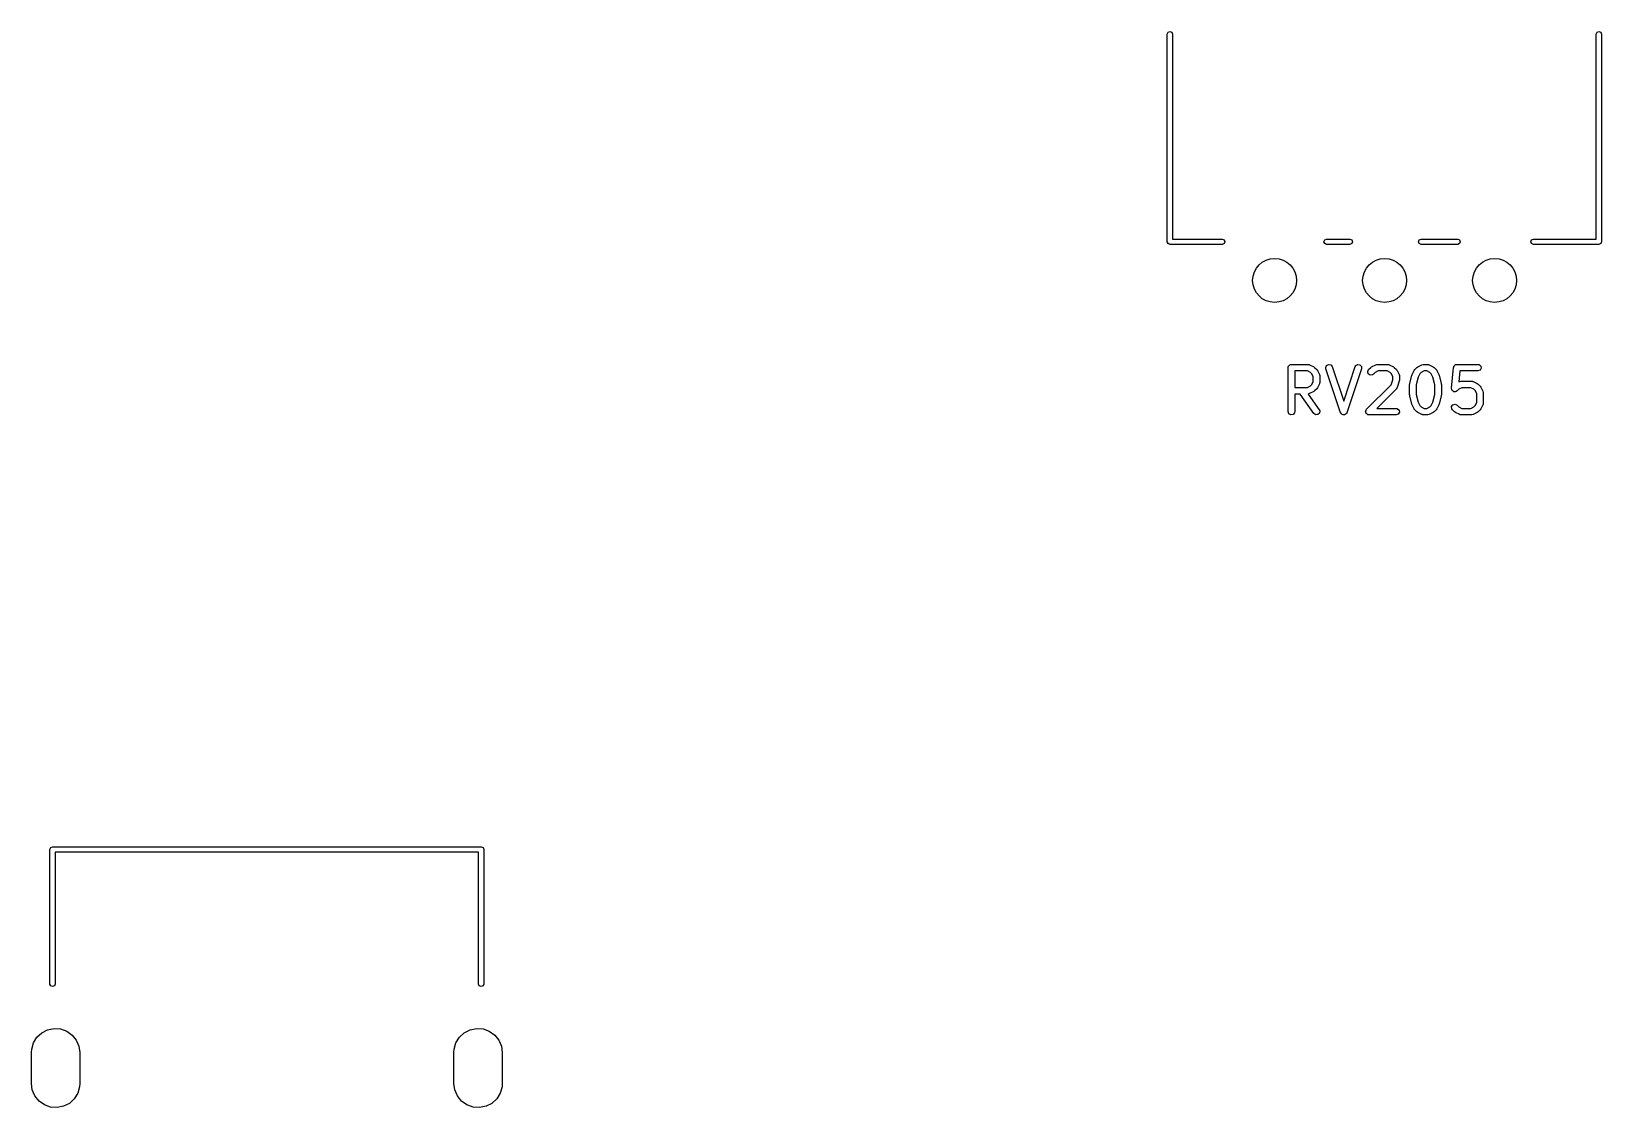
# Model space of a CAD drawing. Extents: x 126 to 289, y -245 to -37.
# Drawn here: x 125.97 to 161.65, y -214.64 to -190.18 of the extents above; entities that cross this region are included whole.
import ezdxf

# ---------------------------------------------------------------- set-up
doc = ezdxf.new("R2010")
doc.units = 0
doc.layers.add('BLACK', color=7, linetype='CONTINUOUS')

msp = doc.modelspace()

# ---------------------------------------------------------------- linework, layer by layer
at = {"layer": 'BLACK', "linetype": 'CONTINUOUS'}
for p, q in [((151.778, -190.244), (151.796, -190.202)), ((151.778, -194.964), (151.778, -190.244)), ((151.796, -190.202), (151.838, -190.184)), ((151.838, -190.184), (151.88, -190.202)), ((151.88, -190.202), (151.898, -190.244)), ((151.898, -190.244), (151.898, -194.904)), ((161.528, -190.244), (161.546, -190.202)), ((161.528, -194.904), (161.528, -190.244)), ((161.546, -190.202), (161.588, -190.184)), ((161.588, -190.184), (161.63, -190.202)), ((161.63, -190.202), (161.648, -190.244)), ((161.648, -190.244), (161.648, -194.964)), ((151.796, -195.006), (151.778, -194.964)), ((151.838, -195.024), (151.796, -195.006)), ((151.843, -195.022), (151.838, -195.024)), ((151.848, -195.024), (151.843, -195.022)), ((153.028, -195.024), (151.848, -195.024)), ((151.898, -194.904), (153.028, -194.904)), ((153.028, -194.904), (153.07, -194.922)), ((153.07, -195.006), (153.028, -195.024)), ((153.07, -194.922), (153.088, -194.964)), ((153.088, -194.964), (153.07, -195.006)), ((155.338, -194.964), (155.356, -194.922)), ((155.356, -195.006), (155.338, -194.964)), ((155.356, -194.922), (155.398, -194.904)), ((155.398, -195.024), (155.356, -195.006)), ((155.398, -194.904), (155.928, -194.904)), ((155.928, -195.024), (155.398, -195.024)), ((155.928, -194.904), (155.97, -194.922)), ((155.97, -195.006), (155.928, -195.024)), ((155.97, -194.922), (155.988, -194.964)), ((155.988, -194.964), (155.97, -195.006)), ((157.488, -194.964), (157.506, -194.922)), ((157.506, -195.006), (157.488, -194.964)), ((157.506, -194.922), (157.548, -194.904)), ((157.548, -195.024), (157.506, -195.006)), ((157.548, -194.904), (158.378, -194.904)), ((158.378, -195.024), (157.548, -195.024)), ((158.378, -194.904), (158.42, -194.922)), ((158.42, -195.006), (158.378, -195.024)), ((158.42, -194.922), (158.438, -194.964)), ((158.438, -194.964), (158.42, -195.006)), ((160.038, -194.964), (160.056, -194.922)), ((160.056, -195.006), (160.038, -194.964)), ((160.056, -194.922), (160.098, -194.904)), ((160.098, -195.024), (160.056, -195.006)), ((160.098, -194.904), (161.528, -194.904)), ((161.588, -195.024), (160.098, -195.024)), ((161.63, -195.006), (161.588, -195.024)), ((161.648, -194.964), (161.63, -195.006)), ((154.524, -197.826), (154.526, -197.817)), ((154.524, -198.826), (154.524, -197.826)), ((154.525, -197.813), (154.527, -197.81)), ((154.526, -197.817), (154.525, -197.813)), ((154.527, -197.81), (154.528, -197.801)), ((154.528, -197.801), (154.541, -197.786)), ((154.541, -197.786), (154.551, -197.769)), ((154.551, -197.769), (154.557, -197.767)), ((154.557, -197.767), (154.561, -197.761)), ((154.561, -197.761), (154.581, -197.758)), ((154.581, -197.758), (154.599, -197.751)), ((154.599, -197.751), (154.98, -197.751)), ((154.674, -197.901), (154.674, -198.275)), ((154.962, -197.901), (154.674, -197.901)), ((155.031, -197.936), (154.962, -197.901)), ((154.98, -197.751), (155.006, -197.756)), ((155.006, -197.756), (155.009, -197.759)), ((155.009, -197.759), (155.013, -197.759)), ((155.013, -197.759), (155.109, -197.807)), ((155.061, -197.966), (155.031, -197.936)), ((155.095, -198.035), (155.061, -197.966)), ((155.109, -197.807), (155.127, -197.82)), ((155.127, -197.82), (155.128, -197.821)), ((155.128, -197.821), (155.176, -197.869)), ((155.176, -197.869), (155.189, -197.887)), ((155.189, -197.887), (155.19, -197.888)), ((155.19, -197.888), (155.237, -197.983)), ((155.237, -197.983), (155.245, -198.008)), ((155.245, -198.008), (155.244, -198.013)), ((155.244, -198.013), (155.245, -198.017)), ((155.245, -198.017), (155.245, -198.16)), ((155.381, -197.824), (155.4, -197.777)), ((155.385, -197.85), (155.381, -197.824)), ((155.718, -198.85), (155.385, -197.85)), ((155.4, -197.777), (155.445, -197.752)), ((155.445, -197.752), (155.495, -197.762)), ((155.495, -197.762), (155.527, -197.803)), ((155.527, -197.803), (155.789, -198.589)), ((155.789, -198.589), (156.052, -197.803)), ((156.194, -197.85), (155.861, -198.85)), ((156.052, -197.803), (156.064, -197.78)), ((156.064, -197.78), (156.108, -197.753)), ((156.108, -197.753), (156.158, -197.76)), ((156.158, -197.76), (156.193, -197.799)), ((156.193, -197.799), (156.194, -197.85)), ((156.334, -197.915), (156.355, -197.869)), ((156.347, -197.965), (156.334, -197.915)), ((156.389, -197.994), (156.347, -197.965)), ((156.355, -197.869), (156.403, -197.821)), ((156.44, -197.99), (156.389, -197.994)), ((156.403, -197.821), (156.421, -197.808)), ((156.421, -197.808), (156.423, -197.807)), ((156.423, -197.807), (156.518, -197.759)), ((156.462, -197.975), (156.44, -197.99)), ((156.501, -197.936), (156.462, -197.975)), ((156.569, -197.901), (156.501, -197.936)), ((156.518, -197.759), (156.543, -197.752)), ((156.543, -197.752), (156.547, -197.753)), ((156.547, -197.753), (156.551, -197.751)), ((156.551, -197.751), (156.789, -197.751)), ((156.772, -197.901), (156.569, -197.901)), ((156.84, -197.936), (156.772, -197.901)), ((156.789, -197.751), (156.815, -197.756)), ((156.815, -197.756), (156.819, -197.759)), ((156.819, -197.759), (156.823, -197.759)), ((156.823, -197.759), (156.918, -197.807)), ((156.871, -197.966), (156.84, -197.936)), ((156.905, -198.035), (156.871, -197.966)), ((156.918, -197.807), (156.936, -197.82)), ((156.936, -197.82), (156.938, -197.821)), ((156.938, -197.821), (156.985, -197.869)), ((156.985, -197.869), (156.998, -197.887)), ((156.998, -197.887), (156.999, -197.888)), ((156.999, -197.888), (157.047, -197.983)), ((157.047, -197.983), (157.054, -198.008)), ((157.054, -198.008), (157.053, -198.013)), ((157.053, -198.013), (157.055, -198.017)), ((157.055, -198.017), (157.055, -198.112)), ((157.288, -198.189), (157.336, -197.999)), ((157.336, -197.999), (157.341, -197.987)), ((157.341, -197.983), (157.389, -197.888)), ((157.341, -197.987), (157.341, -197.983)), ((157.389, -197.888), (157.402, -197.87)), ((157.402, -197.87), (157.403, -197.869)), ((157.403, -197.869), (157.451, -197.821)), ((157.451, -197.821), (157.469, -197.808)), ((157.469, -197.808), (157.47, -197.807)), ((157.47, -197.807), (157.565, -197.759)), ((157.518, -197.966), (157.479, -198.043)), ((157.548, -197.936), (157.518, -197.966)), ((157.617, -197.901), (157.548, -197.936)), ((157.565, -197.759), (157.59, -197.752)), ((157.59, -197.752), (157.595, -197.753)), ((157.595, -197.753), (157.599, -197.751)), ((157.599, -197.751), (157.694, -197.751)), ((157.676, -197.901), (157.617, -197.901)), ((157.745, -197.936), (157.676, -197.901)), ((157.694, -197.751), (157.72, -197.756)), ((157.72, -197.756), (157.723, -197.759)), ((157.723, -197.759), (157.728, -197.759)), ((157.728, -197.759), (157.823, -197.807)), ((157.775, -197.966), (157.745, -197.936)), ((157.814, -198.043), (157.775, -197.966)), ((157.823, -197.807), (157.841, -197.82)), ((157.841, -197.82), (157.842, -197.821)), ((157.842, -197.821), (157.89, -197.869)), ((157.89, -197.869), (157.903, -197.887)), ((157.903, -197.887), (157.904, -197.888)), ((157.904, -197.888), (157.952, -197.983)), ((157.952, -197.983), (157.955, -197.996)), ((157.955, -197.996), (157.957, -197.999)), ((157.957, -197.999), (158.005, -198.189)), ((158.239, -198.295), (158.286, -197.819)), ((158.286, -197.819), (158.287, -197.815)), ((158.287, -197.813), (158.289, -197.811)), ((158.287, -197.815), (158.287, -197.813)), ((158.289, -197.811), (158.293, -197.794)), ((158.293, -197.794), (158.305, -197.783)), ((158.305, -197.783), (158.313, -197.769)), ((158.313, -197.769), (158.322, -197.765)), ((158.322, -197.765), (158.33, -197.758)), ((158.33, -197.758), (158.346, -197.757)), ((158.346, -197.757), (158.361, -197.751)), ((158.361, -197.751), (158.837, -197.751)), ((158.429, -197.901), (158.404, -198.15)), ((158.837, -197.901), (158.429, -197.901)), ((158.837, -197.751), (158.863, -197.756)), ((158.885, -197.884), (158.837, -197.901)), ((158.863, -197.756), (158.902, -197.789)), ((158.911, -197.839), (158.885, -197.884)), ((158.902, -197.789), (158.911, -197.839)), ((154.674, -198.275), (154.962, -198.275)), ((154.962, -198.275), (155.031, -198.241)), ((155.109, -198.37), (155.013, -198.417)), ((155.031, -198.241), (155.061, -198.211)), ((155.061, -198.211), (155.095, -198.142)), ((155.095, -198.142), (155.095, -198.035)), ((155.11, -198.368), (155.109, -198.37)), ((155.128, -198.356), (155.11, -198.368)), ((155.176, -198.308), (155.128, -198.356)), ((155.19, -198.288), (155.176, -198.307)), ((155.176, -198.307), (155.176, -198.308)), ((155.237, -198.193), (155.19, -198.288)), ((155.238, -198.189), (155.237, -198.193)), ((155.241, -198.185), (155.238, -198.189)), ((155.245, -198.16), (155.241, -198.185)), ((156.308, -198.773), (156.867, -198.214)), ((156.985, -198.308), (156.542, -198.751)), ((156.867, -198.214), (156.905, -198.1)), ((156.905, -198.1), (156.905, -198.035)), ((156.987, -198.304), (156.985, -198.308)), ((156.991, -198.302), (156.987, -198.304)), ((157.003, -198.279), (156.991, -198.302)), ((157.051, -198.136), (157.003, -198.279)), ((157.055, -198.112), (157.051, -198.134)), ((157.051, -198.134), (157.051, -198.136)), ((157.286, -198.207), (157.288, -198.193)), ((157.286, -198.445), (157.286, -198.207)), ((157.288, -198.193), (157.288, -198.189)), ((157.479, -198.043), (157.436, -198.217)), ((157.436, -198.217), (157.436, -198.436)), ((157.857, -198.217), (157.814, -198.043)), ((157.857, -198.436), (157.857, -198.217)), ((158.005, -198.189), (158.006, -198.204)), ((158.006, -198.204), (158.007, -198.207)), ((158.007, -198.207), (158.007, -198.445)), ((158.239, -198.296), (158.239, -198.295)), ((158.245, -198.32), (158.239, -198.296)), ((158.239, -198.296), (158.239, -198.296)), ((158.251, -198.345), (158.245, -198.32)), ((158.252, -198.345), (158.251, -198.345)), ((158.252, -198.346), (158.252, -198.345)), ((158.272, -198.36), (158.252, -198.346)), ((158.293, -198.375), (158.272, -198.36)), ((158.294, -198.375), (158.293, -198.375)), ((158.293, -198.375), (158.293, -198.375)), ((158.319, -198.373), (158.294, -198.375)), ((158.344, -198.371), (158.319, -198.373)), ((158.345, -198.371), (158.344, -198.371)), ((158.344, -198.371), (158.344, -198.371)), ((158.366, -198.356), (158.345, -198.371)), ((158.405, -198.317), (158.366, -198.356)), ((158.404, -198.15), (158.423, -198.14)), ((158.474, -198.282), (158.405, -198.317)), ((158.423, -198.14), (158.448, -198.133)), ((158.448, -198.133), (158.452, -198.134)), ((158.452, -198.134), (158.456, -198.132)), ((158.456, -198.132), (158.694, -198.132)), ((158.676, -198.282), (158.474, -198.282)), ((158.745, -198.317), (158.676, -198.282)), ((158.694, -198.132), (158.72, -198.137)), ((158.72, -198.137), (158.723, -198.14)), ((158.723, -198.14), (158.728, -198.14)), ((158.728, -198.14), (158.823, -198.188)), ((158.775, -198.347), (158.745, -198.317)), ((158.81, -198.416), (158.775, -198.347)), ((158.823, -198.188), (158.841, -198.201)), ((158.841, -198.201), (158.842, -198.202)), ((158.842, -198.202), (158.89, -198.25)), ((158.89, -198.25), (158.903, -198.268)), ((158.903, -198.268), (158.904, -198.269)), ((158.904, -198.269), (158.952, -198.364)), ((158.952, -198.364), (158.959, -198.389)), ((154.798, -198.425), (154.674, -198.425)), ((154.674, -198.425), (154.674, -198.826)), ((155.109, -198.869), (154.798, -198.425)), ((154.984, -198.424), (154.981, -198.425)), ((154.981, -198.425), (155.232, -198.783)), ((154.988, -198.425), (154.984, -198.424)), ((155.013, -198.417), (154.988, -198.425)), ((157.287, -198.449), (157.286, -198.445)), ((157.288, -198.464), (157.287, -198.449)), ((157.336, -198.654), (157.288, -198.464)), ((157.338, -198.657), (157.336, -198.654)), ((157.341, -198.669), (157.338, -198.657)), ((157.389, -198.765), (157.341, -198.669)), ((157.436, -198.436), (157.479, -198.61)), ((157.479, -198.61), (157.518, -198.687)), ((157.518, -198.687), (157.548, -198.717)), ((157.548, -198.717), (157.617, -198.751)), ((157.676, -198.751), (157.745, -198.717)), ((157.745, -198.717), (157.775, -198.687)), ((157.775, -198.687), (157.814, -198.61)), ((157.814, -198.61), (157.857, -198.436)), ((157.952, -198.669), (157.904, -198.765)), ((157.957, -198.654), (157.952, -198.666)), ((157.952, -198.666), (157.952, -198.669)), ((158.005, -198.464), (157.957, -198.654)), ((158.007, -198.445), (158.005, -198.46)), ((158.005, -198.46), (158.005, -198.464)), ((158.241, -198.712), (158.27, -198.67)), ((158.245, -198.763), (158.241, -198.712)), ((158.27, -198.67), (158.32, -198.656)), ((158.32, -198.656), (158.366, -198.678)), ((158.366, -198.678), (158.405, -198.717)), ((158.405, -198.717), (158.474, -198.751)), ((158.676, -198.751), (158.745, -198.717)), ((158.745, -198.717), (158.775, -198.687)), ((158.775, -198.687), (158.81, -198.618)), ((158.81, -198.618), (158.81, -198.416)), ((158.952, -198.669), (158.904, -198.765)), ((158.955, -198.662), (158.952, -198.665)), ((158.952, -198.665), (158.952, -198.669)), ((158.96, -198.636), (158.955, -198.662)), ((158.959, -198.389), (158.958, -198.394)), ((158.958, -198.394), (158.96, -198.398)), ((158.96, -198.398), (158.96, -198.636)), ((154.541, -198.875), (154.524, -198.826)), ((154.586, -198.9), (154.541, -198.875)), ((154.636, -198.891), (154.586, -198.9)), ((154.669, -198.852), (154.636, -198.891)), ((154.674, -198.826), (154.669, -198.852)), ((155.151, -198.899), (155.109, -198.869)), ((155.202, -198.894), (155.151, -198.899)), ((155.238, -198.858), (155.202, -198.894)), ((155.232, -198.783), (155.243, -198.807)), ((155.243, -198.807), (155.238, -198.858)), ((155.72, -198.852), (155.718, -198.85)), ((155.72, -198.854), (155.72, -198.852)), ((155.735, -198.872), (155.72, -198.854)), ((155.75, -198.89), (155.735, -198.872)), ((155.752, -198.891), (155.75, -198.89)), ((155.754, -198.892), (155.752, -198.891)), ((155.777, -198.896), (155.754, -198.892)), ((155.8, -198.901), (155.777, -198.896)), ((155.802, -198.9), (155.8, -198.901)), ((155.804, -198.9), (155.802, -198.9)), ((155.825, -198.887), (155.804, -198.9)), ((155.846, -198.876), (155.825, -198.887)), ((155.848, -198.873), (155.846, -198.874)), ((155.846, -198.874), (155.846, -198.876)), ((155.861, -198.85), (155.848, -198.873)), ((156.286, -198.82), (156.288, -198.817)), ((156.292, -198.842), (156.286, -198.82)), ((156.287, -198.813), (156.298, -198.794)), ((156.288, -198.817), (156.287, -198.813)), ((156.296, -198.864), (156.292, -198.842)), ((156.299, -198.866), (156.296, -198.864)), ((156.298, -198.794), (156.308, -198.773)), ((156.299, -198.869), (156.299, -198.866)), ((156.318, -198.882), (156.299, -198.869)), ((156.335, -198.897), (156.318, -198.882)), ((156.34, -198.898), (156.335, -198.897)), ((156.341, -198.899), (156.34, -198.898)), ((156.345, -198.899), (156.341, -198.899)), ((156.361, -198.901), (156.345, -198.899)), ((156.98, -198.901), (156.361, -198.901)), ((156.542, -198.751), (156.98, -198.751)), ((156.98, -198.751), (157.006, -198.756)), ((157.028, -198.884), (156.98, -198.901)), ((157.006, -198.756), (157.045, -198.789)), ((157.054, -198.839), (157.028, -198.884)), ((157.045, -198.789), (157.054, -198.839)), ((157.39, -198.766), (157.389, -198.765)), ((157.403, -198.784), (157.39, -198.766)), ((157.451, -198.832), (157.403, -198.784)), ((157.452, -198.832), (157.451, -198.832)), ((157.47, -198.846), (157.452, -198.832)), ((157.565, -198.893), (157.47, -198.846)), ((157.57, -198.894), (157.565, -198.893)), ((157.573, -198.897), (157.57, -198.894)), ((157.599, -198.901), (157.573, -198.897)), ((157.694, -198.901), (157.599, -198.901)), ((157.617, -198.751), (157.676, -198.751)), ((157.698, -198.9), (157.694, -198.901)), ((157.703, -198.901), (157.698, -198.9)), ((157.728, -198.893), (157.703, -198.901)), ((157.823, -198.846), (157.728, -198.893)), ((157.824, -198.845), (157.823, -198.846)), ((157.842, -198.832), (157.824, -198.845)), ((157.89, -198.784), (157.842, -198.832)), ((157.891, -198.783), (157.89, -198.784)), ((157.904, -198.765), (157.891, -198.783)), ((158.26, -198.784), (158.245, -198.763)), ((158.308, -198.832), (158.26, -198.784)), ((158.309, -198.832), (158.308, -198.832)), ((158.327, -198.846), (158.309, -198.832)), ((158.423, -198.893), (158.327, -198.846)), ((158.427, -198.894), (158.423, -198.893)), ((158.43, -198.897), (158.427, -198.894)), ((158.456, -198.901), (158.43, -198.897)), ((158.694, -198.901), (158.456, -198.901)), ((158.474, -198.751), (158.676, -198.751)), ((158.698, -198.9), (158.694, -198.901)), ((158.703, -198.901), (158.698, -198.9)), ((158.728, -198.893), (158.703, -198.901)), ((158.823, -198.846), (158.728, -198.893)), ((158.824, -198.845), (158.823, -198.846)), ((158.842, -198.832), (158.824, -198.845)), ((158.89, -198.784), (158.842, -198.832)), ((158.891, -198.783), (158.89, -198.784)), ((158.904, -198.765), (158.891, -198.783)), ((126.406, -208.732), (126.448, -208.714)), ((126.448, -208.714), (136.188, -208.714)), ((136.188, -208.714), (136.23, -208.732)), ((126.388, -208.774), (126.406, -208.732)), ((126.388, -211.834), (126.388, -208.774)), ((136.128, -208.834), (126.508, -208.834)), ((126.508, -208.834), (126.508, -211.834)), ((136.128, -211.834), (136.128, -208.834)), ((136.23, -208.732), (136.248, -208.774)), ((136.248, -208.774), (136.248, -211.834)), ((126.406, -211.876), (126.388, -211.834)), ((126.448, -211.894), (126.406, -211.876)), ((126.49, -211.876), (126.448, -211.894)), ((126.508, -211.834), (126.49, -211.876)), ((136.146, -211.876), (136.128, -211.834)), ((136.188, -211.894), (136.146, -211.876)), ((136.23, -211.876), (136.188, -211.894)), ((136.248, -211.834), (136.23, -211.876)), ((126.094, -213.043), (126.204, -212.942)), ((126.204, -212.942), (126.337, -212.875)), ((126.337, -212.875), (126.483, -212.845)), ((126.483, -212.845), (126.632, -212.856)), ((126.632, -212.856), (126.773, -212.907)), ((126.773, -212.907), (126.895, -212.993)), ((126.895, -212.993), (126.988, -213.109)), ((135.694, -213.043), (135.804, -212.942)), ((135.804, -212.942), (135.937, -212.875)), ((135.937, -212.875), (136.083, -212.845)), ((136.083, -212.845), (136.232, -212.856)), ((136.232, -212.856), (136.373, -212.907)), ((136.373, -212.907), (136.495, -212.993)), ((136.495, -212.993), (136.588, -213.109)), ((125.968, -213.394), (125.974, -213.314)), ((125.974, -213.314), (126.016, -213.17)), ((126.016, -213.17), (126.094, -213.043)), ((126.988, -213.109), (127.048, -213.246)), ((127.048, -213.246), (127.068, -213.394)), ((135.568, -213.394), (135.574, -213.314)), ((135.574, -213.314), (135.616, -213.17)), ((135.616, -213.17), (135.694, -213.043)), ((136.588, -213.109), (136.648, -213.246)), ((136.648, -213.246), (136.668, -213.394)), ((125.968, -214.094), (125.968, -213.394)), ((127.068, -213.394), (127.068, -214.094)), ((135.568, -214.094), (135.568, -213.394)), ((136.668, -213.394), (136.668, -214.094)), ((125.988, -214.242), (125.968, -214.094)), ((126.048, -214.379), (125.988, -214.242)), ((126.141, -214.495), (126.048, -214.379)), ((127.02, -214.318), (126.942, -214.445)), ((127.062, -214.174), (127.02, -214.318)), ((127.068, -214.094), (127.062, -214.174)), ((135.588, -214.242), (135.568, -214.094)), ((135.648, -214.379), (135.588, -214.242)), ((135.741, -214.495), (135.648, -214.379)), ((136.62, -214.318), (136.542, -214.445)), ((136.662, -214.174), (136.62, -214.318)), ((136.668, -214.094), (136.662, -214.174)), ((126.263, -214.581), (126.141, -214.495)), ((126.404, -214.632), (126.263, -214.581)), ((126.553, -214.643), (126.404, -214.632)), ((126.699, -214.613), (126.553, -214.643)), ((126.832, -214.546), (126.699, -214.613)), ((126.942, -214.445), (126.832, -214.546)), ((135.863, -214.581), (135.741, -214.495)), ((136.004, -214.632), (135.863, -214.581)), ((136.153, -214.643), (136.004, -214.632)), ((136.299, -214.613), (136.153, -214.643)), ((136.432, -214.546), (136.299, -214.613)), ((136.542, -214.445), (136.432, -214.546))]:
    msp.add_line(p, q, dxfattribs=at)
at = {"layer": 'BLACK'}
for centre in [(154.218, -195.844), (156.718, -195.844), (159.218, -195.844)]:
    msp.add_circle(centre, 0.5, dxfattribs=at)

doc.saveas('drawing.dxf')
